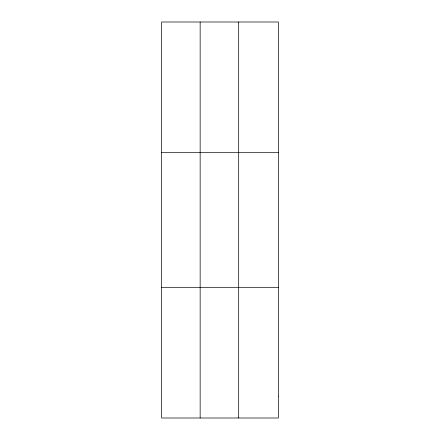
<?xml version="1.0" encoding="UTF-8"?>
<svg xmlns="http://www.w3.org/2000/svg" width="440" height="440" viewBox="0 0 440 440"><rect width="100%" height="100%" fill="white"/><g stroke="black" fill="none" stroke-linecap="round" stroke-linejoin="round"><path stroke-width="0.66" d="M200.151 22L200.151 418M238.684 22L238.684 418M161.612 152.68L278.388 152.68M161.612 287.32L278.388 287.32M278.388 396.22L278.388 418L161.612 418L161.612 22L278.388 22L278.388 396.22"/></g></svg>
